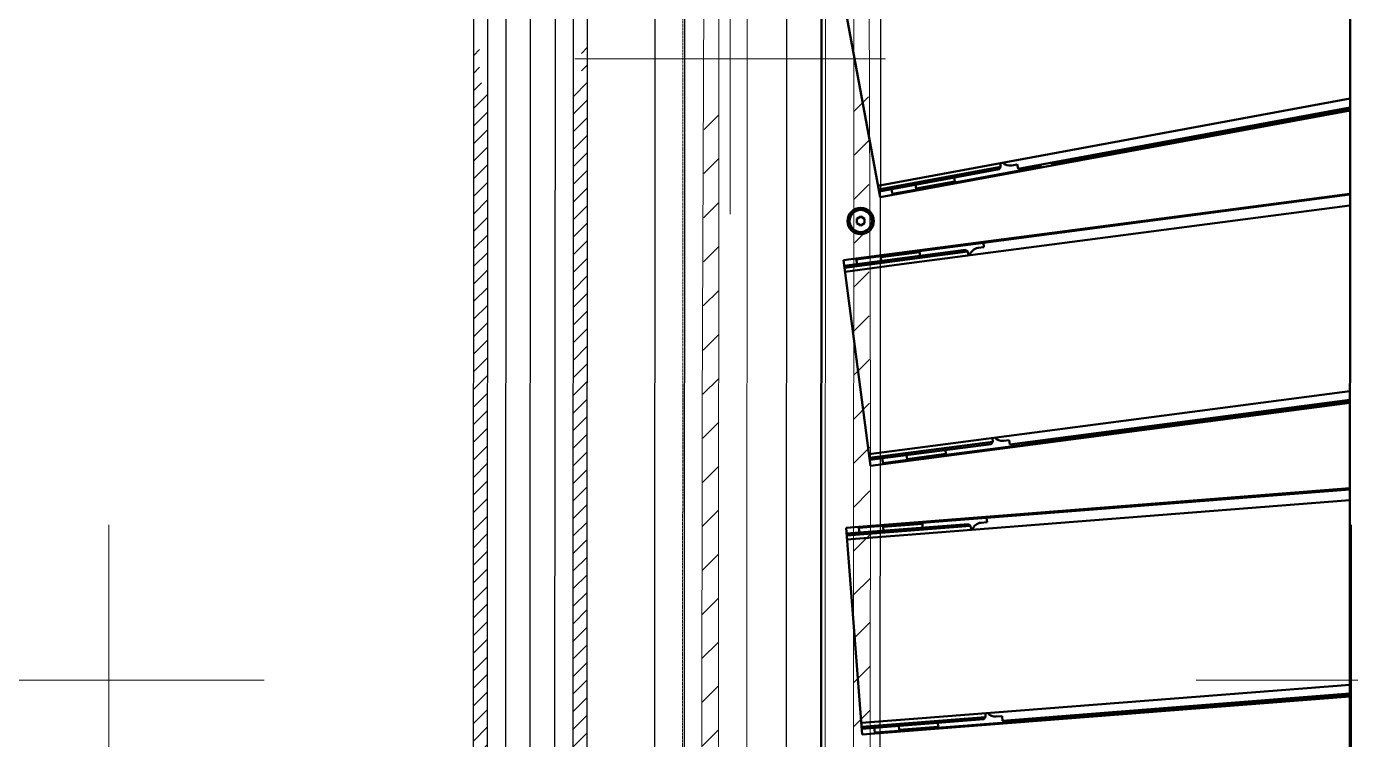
# Model space of a CAD drawing. Header units: millimetres. Extents: x 845401 to 948039, y 511594 to 550263.
# Drawn here: x 912148 to 912824, y 536787 to 537152 of the extents above; entities that cross this region are included whole.
import ezdxf

# ---------------------------------------------------------------- set-up
doc = ezdxf.new("R2010")
doc.units = ezdxf.units.MM
doc.linetypes.add('CENTER', pattern=[0])
doc.linetypes.add('DASHED', pattern=[0.75, 0.5, -0.25])
for name, color, linetype in [('00', 7, 'Continuous'), ('3中心线层', 1, 'CENTER'), ('4虚线层', 6, 'DASHED'), ('5剖面线层', 2, 'Continuous')]:
    doc.layers.add(name, color=color, linetype=linetype)
doc.layers.add('A-剖-0.10mm.......SECT-L01', color=255, linetype='Continuous', lineweight=18)
doc.layers.add('可见 (ISO)', color=7, linetype='Continuous', lineweight=50)
pattern_1 = [(135, (-285.949, -2598.693), (-11.22532, -11.22532), [])]

# ---------------------------------------------------------------- blocks, each defined once
blk = doc.blocks.new('*U100472')
at = {"layer": '5剖面线层'}
h = blk.add_hatch(dxfattribs=at)
h.set_pattern_fill('ANSI31', color=256, scale=2, angle=-90, style=0)
h.set_pattern_definition([(315, (-3679.253, 1891.92), (4.490128, 4.490128), [])])
h.paths.add_polyline_path([(-1921.69, 1032.02), (-1921.69, 1536.52), (-1922.19, 1537.02), (-1924.69, 1537.02), (-1924.69, 1530.02), (-1924.69, 1515.02), (-1926.69, 1515.02), (-1928.69, 1515.02), (-1928.69, 1032.02)])
h.paths.add_polyline_path([(-1924.69, 549.02), (-1924.69, 534.02), (-1924.69, 527.02), (-1922.19, 527.02), (-1921.69, 527.52), (-1921.69, 1032.02), (-1928.69, 1032.02), (-1928.69, 549.02), (-1926.69, 549.02)])
h.paths.add_polyline_path([(-1972.69, 1032.02), (-1972.69, 1515.02), (-1974.69, 1515.02), (-1976.69, 1515.02), (-1976.69, 1530.02), (-1976.69, 1537.02), (-1979.19, 1537.02), (-1979.69, 1536.52), (-1979.69, 1032.02)])
h.paths.add_polyline_path([(-1972.69, 549.02), (-1972.69, 1032.02), (-1979.69, 1032.02), (-1979.69, 527.52), (-1979.19, 527.02), (-1976.69, 527.02), (-1976.69, 534.02), (-1976.69, 549.02), (-1974.69, 549.02)])
h = blk.add_hatch(dxfattribs=at)
h.set_pattern_fill('ANSI31', color=256, scale=5, angle=90, style=0)
h.set_pattern_definition(pattern_1)
h.paths.add_polyline_path([(-1862.94, 817.02), (-1861.95, 554.01, 0.413109), (-1859.95, 552.02), (-1854.44, 552.02), (-1854.44, 1512.02), (-1859.95, 1512.02, 0.413109), (-1861.95, 1510.03), (-1862.94, 1247.02)])
h = blk.add_hatch(dxfattribs=at)
h.set_pattern_fill('ANSI31', color=256, scale=5, angle=90, style=0)
h.set_pattern_definition(pattern_1)
h.paths.add_polyline_path([(-1785.44, 552.02), (-1779.93, 552.02, 0.413109), (-1777.93, 554.01), (-1776.94, 817.02), (-1776.94, 1247.02), (-1777.93, 1510.03, 0.413109), (-1779.93, 1512.02), (-1785.44, 1512.02)])
blk.add_line((-1771.94, 402.02), (-1771.94, 1662.02))
at = {"color": 7, "linetype": 'Continuous', "lineweight": 25}
for p, q in [((-1979.69, 1636.52), (-1979.69, 427.52)), ((-1921.69, 427.52), (-1921.69, 1636.52)), ((-1886.94, 1622.02), (-1886.94, 442.02)), ((-1972.69, 449.02), (-1972.69, 1615.02)), ((-1963.19, 1615.02), (-1963.19, 449.02)), ((-1938.19, 449.02), (-1938.19, 1615.02)), ((-1928.69, 1615.02), (-1928.69, 449.02)), ((-1872.06, 452.02), (-1872.06, 1612.02))]:
    blk.add_line(p, q, dxfattribs=at)
at = {"color": 7, "linetype": 'Continuous', "lineweight": 15}
for p, q in [((-1854.44, 1612.02), (-1854.44, 452.02)), ((-1785.44, 452.02), (-1785.44, 1612.02)), ((-1839.94, 1597.02), (-1839.94, 467.02)), ((-1799.94, 467.02), (-1799.94, 1597.02)), ((-1862.94, 1347.02), (-1862.94, 717.02)), ((-1776.94, 717.02), (-1776.94, 1347.02)), ((-1862.94, 717.02), (-1861.95, 454.01)), ((-1777.93, 454.01), (-1776.94, 717.02))]:
    blk.add_line(p, q, dxfattribs=at)
at = {"layer": '3中心线层', "linetype": 'ByBlock', "ltscale": 2}
blk.add_line((-1819.94, 319.02), (-1819.94, 1702.02), dxfattribs=at)
at = {"layer": '3中心线层'}
blk.add_line((-1950.69, 1647.02), (-1950.69, 417.02), dxfattribs=at)
at = {"layer": '4虚线层', "linetype": 'DASHED', "lineweight": 18}
blk.add_line((-1872.83, 452.02), (-1872.83, 1612.02), dxfattribs=at)
blk = doc.blocks.new('单件分离新结构核图')
at = {"layer": '可见 (ISO)'}
for p, q in [((4619086.37, 893985.08), (4619086.37, 896285.08)), ((4618816.37, 894565.97), (4618816.37, 896020.19)), ((4618846.28, 895717.75), (4618826.96, 895821.98)), ((4619086.37, 895762.25), (4618846.28, 895717.75)), ((4619086.37, 895768.33), (4618873.71, 895728.91)), ((4618916.81, 895732.33), (4619086.37, 895763.75)), ((4618937.45, 895735.13), (4619086.37, 895762.73)), ((4618908.02, 895733.26), (4618907.69, 895735.21)), ((4618934.29, 895734.06), (4618934.02, 895735.52)), ((4618934.5, 895734.59), (4618937.45, 895735.13)), ((4618845.19, 895723.63), (4618873.71, 895728.91)), ((4618908.02, 895733.26), (4618845.55, 895721.68)), ((4618845.74, 895720.68), (4618907.2, 895732.07)), ((4618862.42, 895721.23), (4618925.06, 895732.84)), ((4618907.2, 895732.07), (4618908.02, 895733.26)), ((4618916.27, 895734.57), (4618913.39, 895734.03)), ((4618916.27, 895734.57), (4618916.39, 895734.59)), ((4618916.39, 895734.59), (4618916.81, 895732.33)), ((4618925.06, 895732.84), (4618928.01, 895733.38)), ((4618928.01, 895733.38), (4618928.3, 895733.44)), ((4618928.09, 895732.92), (4618928.01, 895733.38)), ((4618928.39, 895732.97), (4618928.12, 895734.42)), ((4618934.2, 895734.53), (4618934.5, 895734.59)), ((4618934.5, 895734.59), (4618934.58, 895734.12)), ((4618852.32, 895720.88), (4618852.14, 895721.86)), ((4618852.59, 895719.41), (4618862.42, 895721.23)), ((4618864.79, 895722.18), (4618864.43, 895724.14)), ((4618864.79, 895722.18), (4618884.46, 895725.82)), ((4618869.8, 895722.6), (4618869.71, 895723.09)), ((4618879.63, 895724.42), (4618879.54, 895724.91)), ((4618884.46, 895725.82), (4618884.09, 895727.79)), ((4618827.62, 895685.61), (4619086.37, 895719.68)), ((4618852.32, 895720.88), (4618852.59, 895719.41)), ((4618852.68, 895718.94), (4618852.59, 895719.41)), ((4618899.08, 895694.54), (4619086.37, 895719.19)), ((4618834.37, 895706.73), (4618836.37, 895707.89)), ((4618836.37, 895707.89), (4618838.37, 895706.73)), ((4618857.17, 895683.47), (4619086.37, 895713.65)), ((4618834.37, 895704.42), (4618834.37, 895706.73)), ((4618836.37, 895703.27), (4618834.37, 895704.42)), ((4618838.37, 895704.42), (4618836.37, 895703.27)), ((4618838.37, 895706.73), (4618838.37, 895704.42)), ((4618899.08, 895694.54), (4618844.06, 895687.29)), ((4618899.08, 895694.54), (4618899.38, 895692.26)), ((4618910.18, 895696), (4618910.12, 895696.48)), ((4618916.67, 895697.34), (4618916.73, 895696.86)), ((4618889.97, 895690.82), (4618828.01, 895682.66)), ((4618828.14, 895681.67), (4618891.13, 895689.96)), ((4618844.06, 895687.29), (4618834.14, 895685.99)), ((4618846.6, 895687.12), (4618866.43, 895689.74)), ((4618866.43, 895689.74), (4618866.69, 895687.75)), ((4618889.97, 895690.82), (4618891.13, 895689.96)), ((4618891.13, 895689.96), (4618891.43, 895687.98)), ((4618896.35, 895691.86), (4618899.26, 895692.24)), ((4618899.38, 895692.26), (4618899.26, 895692.24)), ((4618841.46, 895580.52), (4618827.62, 895685.61)), ((4618857.17, 895683.47), (4618828.4, 895679.69)), ((4618834.14, 895685.99), (4618834.08, 895686.46)), ((4618834.34, 895684.5), (4618834.14, 895685.99)), ((4618834.47, 895683.51), (4618834.34, 895684.5)), ((4618846.6, 895687.12), (4618846.86, 895685.14)), ((4619086.37, 895618.84), (4618869.44, 895590.28)), ((4618912.66, 895591.43), (4619086.37, 895614.3)), ((4618933.41, 895593.15), (4619086.37, 895613.29)), ((4619086.37, 895612.76), (4618841.46, 895580.52)), ((4618903.92, 895592.82), (4618840.93, 895584.53)), ((4618903.04, 895591.68), (4618903.92, 895592.82)), ((4618903.92, 895592.82), (4618903.7, 895594.79)), ((4618912.24, 895593.69), (4618909.33, 895593.31)), ((4618912.24, 895593.69), (4618912.36, 895593.71)), ((4618912.36, 895593.71), (4618912.66, 895591.43)), ((4618923.89, 895591.9), (4618930.43, 895592.76)), ((4618930.43, 895592.76), (4618933.41, 895593.15)), ((4618930.43, 895592.76), (4618930.5, 895592.24)), ((4618840.67, 895586.49), (4618869.44, 895590.28)), ((4618841.06, 895583.52), (4618903.04, 895591.68)), ((4618857.76, 895583.19), (4618920.92, 895591.51)), ((4618860.17, 895584.01), (4618859.91, 895586)), ((4618860.17, 895584.01), (4618880, 895586.62)), ((4618880, 895586.62), (4618879.74, 895588.61)), ((4618920.92, 895591.51), (4618923.89, 895591.9)), ((4618923.96, 895591.38), (4618923.89, 895591.9)), ((4618847.65, 895583.37), (4618847.52, 895584.37)), ((4618847.65, 895583.37), (4618847.85, 895581.89)), ((4618847.85, 895581.89), (4618857.76, 895583.19)), ((4618847.91, 895581.37), (4618847.85, 895581.89)), ((4618828.99, 895548.89), (4619086.37, 895569.15)), ((4618900.82, 895554.02), (4619086.37, 895568.63)), ((4618858.38, 895545.17), (4619086.37, 895563.11)), ((4618900.82, 895554.02), (4618845.49, 895549.67)), ((4618900.82, 895554.02), (4618901, 895551.73)), ((4618911.98, 895554.9), (4618911.94, 895555.42)), ((4618918.52, 895555.94), (4618918.56, 895555.42)), ((4618837.31, 895443.22), (4618828.99, 895548.89)), ((4618891.52, 895550.78), (4618829.23, 895545.88)), ((4618829.31, 895544.88), (4618892.64, 895549.87)), ((4618835.52, 895548.88), (4618835.48, 895549.41)), ((4618845.49, 895549.67), (4618835.52, 895548.88)), ((4618835.64, 895547.39), (4618835.52, 895548.88)), ((4618835.72, 895546.39), (4618835.64, 895547.39)), ((4618848.02, 895549.37), (4618867.96, 895550.94)), ((4618848.02, 895549.37), (4618848.18, 895547.37)), ((4618867.96, 895550.94), (4618868.12, 895548.94)), ((4618891.52, 895550.78), (4618892.64, 895549.87)), ((4618892.64, 895549.87), (4618892.84, 895547.88)), ((4618897.95, 895551.49), (4618900.88, 895551.72)), ((4618901, 895551.73), (4618900.88, 895551.72)), ((4618858.38, 895545.17), (4618829.46, 895542.89)), ((4619086.37, 895468.82), (4618865.76, 895451.46)), ((4618908.98, 895450.34), (4619086.37, 895464.3)), ((4619086.37, 895462.82), (4618837.31, 895443.22)), ((4618929.79, 895450.98), (4619086.37, 895463.3)), ((4618836.84, 895449.18), (4618865.76, 895451.46)), ((4618900.33, 895452.19), (4618836.99, 895447.21)), ((4618837.07, 895446.19), (4618899.39, 895451.09)), ((4618899.39, 895451.09), (4618900.33, 895452.19)), ((4618900.33, 895452.19), (4618900.21, 895454.17)), ((4618908.68, 895452.63), (4618905.75, 895452.4)), ((4618908.68, 895452.63), (4618908.8, 895452.64)), ((4618908.8, 895452.64), (4618908.98, 895450.34)), ((4618920.22, 895450.23), (4618926.8, 895450.74)), ((4618926.8, 895450.74), (4618929.79, 895450.98)), ((4618926.8, 895450.74), (4618926.84, 895450.27)), ((4618843.64, 895445.7), (4618843.56, 895446.7)), ((4618843.64, 895445.7), (4618843.76, 895444.21)), ((4618843.76, 895444.21), (4618853.73, 895444.99)), ((4618843.8, 895443.73), (4618843.76, 895444.21)), ((4618853.73, 895444.99), (4618917.23, 895449.99)), ((4618856.18, 895445.69), (4618856.02, 895447.68)), ((4618856.18, 895445.69), (4618876.12, 895447.26)), ((4618876.12, 895447.26), (4618875.96, 895449.25)), ((4618917.23, 895449.99), (4618920.22, 895450.23)), ((4618920.26, 895449.75), (4618920.22, 895450.23))]:
    blk.add_line(p, q, dxfattribs=at)
for radius in [6.75, 5.67]:
    blk.add_circle((4618836.37, 895705.58), radius, dxfattribs=at)
for centre, major_axis, start_param, end_param in [((4618912.48, 895738.95), (0.91, -4.92), 5.306775, 6.283185), ((4618897, 895686.9), (-0.65, 4.96), 0, 1.202528), ((4618908.67, 895598.27), (0.65, -4.96), 5.306775, 6.283185), ((4618898.35, 895546.51), (-0.39, 4.98), 0, 1.202528), ((4618905.36, 895457.38), (0.39, -4.98), 5.306775, 6.283185)]:
    blk.add_ellipse(centre, major_axis=major_axis, ratio=0.99863, start_param=start_param, end_param=end_param, dxfattribs=at)
blk = doc.blocks.new('C线')
at = {"xscale": -1, "rotation": 179.9712508777102}
blk.add_blockref('*U100472', (996226.29, 476508.66, 12.69), dxfattribs=at)
at = {"layer": 'A-剖-0.10mm.......SECT-L01', "color": 1, "rotation": 359.9712527628268}
blk.add_blockref('单件分离新结构核图', (-3624841.16, -417498.02, 12.69), dxfattribs=at)
blk = doc.blocks.new('BC线平台')
at = {"layer": 'A-剖-0.10mm.......SECT-L01'}
h = blk.add_hatch(dxfattribs=at)
h.set_pattern_fill('CROSS', color=2, scale=50)
h.set_pattern_definition([(0, (691447.87, 341554.85), (317.5, 317.5), [158.75, -476.25]), (90, (691527.24, 341475.47), (-317.5, 317.5), [158.75, -476.25])])
h.paths.add_polyline_path([(791174.13, 370096.42), (802932.03, 370096.42), (802932.03, 366396.42), (791174.13, 366396.42)])

msp = doc.modelspace()

# ---------------------------------------------------------------- block references
at = {"layer": '00'}
for name, p in [('BC线平台', (120688.34, 168041.31, -0.98)), ('C线', (-81869.83, 61162.22))]:
    msp.add_blockref(name, p, dxfattribs=at)

doc.saveas('drawing.dxf')
